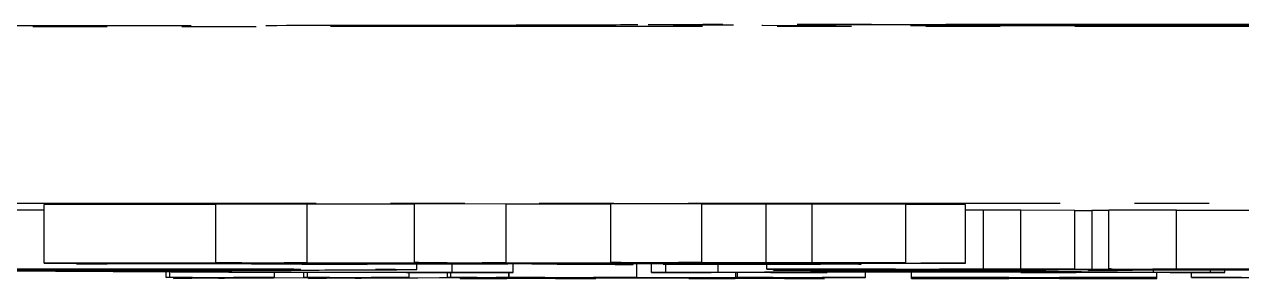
# Model space of a CAD drawing. Header units: millimetres. Extents: x 2371 to 4515, y 843 to 2359.
# Drawn here: x 3208.97 to 3229.75, y 960.72 to 965.05 of the extents above; entities that cross this region are included whole.
import ezdxf

# ---------------------------------------------------------------- set-up
doc = ezdxf.new("R2010")
doc.units = ezdxf.units.MM
doc.linetypes.add('PHANTOM', pattern=[12.7, 6.35, -1.27, 1.27, -1.27, 1.27, -1.27])

msp = doc.modelspace()

# ---------------------------------------------------------------- linework, layer by layer
at = {"color": 7, "linetype": 'PHANTOM', "lineweight": 25}
for p, q in [((3212.243, 961.98), (3209.315, 961.979)), ((3209.315, 960.979), (3209.315, 961.979)), ((3213.802, 961.985), (3212.243, 961.986)), ((3212.243, 960.986), (3212.243, 961.986)), ((3213.802, 960.985), (3213.802, 961.985)), ((3215.634, 961.981), (3213.802, 961.981)), ((3217.195, 961.986), (3215.634, 961.988)), ((3215.634, 960.988), (3215.634, 961.988)), ((3217.195, 960.986), (3217.195, 961.986)), ((3218.983, 961.983), (3217.195, 961.982)), ((3220.539, 961.988), (3218.983, 961.989)), ((3218.983, 960.989), (3218.983, 961.989)), ((3220.539, 960.988), (3220.539, 961.988)), ((3221.636, 961.984), (3220.539, 961.983)), ((3222.422, 961.986), (3221.636, 961.984)), ((3221.636, 960.984), (3221.636, 961.984)), ((3224.02, 961.984), (3222.422, 961.986)), ((3222.422, 960.986), (3222.422, 961.986)), ((3224.02, 960.984), (3224.02, 961.984)), ((3225.034, 961.976), (3224.02, 961.978)), ((3225.034, 960.976), (3225.034, 961.976)), ((3225.343, 961.879), (3225.034, 961.879)), ((3225.979, 961.88), (3225.343, 961.879)), ((3225.343, 960.879), (3225.343, 961.879)), ((3226.904, 961.878), (3225.979, 961.88)), ((3225.979, 960.88), (3225.979, 961.88)), ((3226.904, 960.878), (3226.904, 961.878)), ((3227.193, 961.871), (3226.904, 961.871)), ((3227.482, 961.875), (3227.193, 961.875)), ((3227.193, 961.875), (3227.193, 960.875)), ((3228.637, 961.879), (3227.482, 961.88)), ((3227.482, 960.88), (3227.482, 961.88)), ((3228.637, 960.879), (3228.637, 961.879)), ((3230.198, 961.875), (3228.637, 961.875)), ((3212.463, 960.819), (3206.895, 960.851)), ((3209.315, 960.979), (3212.788, 960.98)), ((3209.955, 960.978), (3209.315, 960.979)), ((3209.477, 960.851), (3214.543, 960.824)), ((3209.865, 960.968), (3209.865, 960.978)), ((3210.543, 960.979), (3209.955, 960.978)), ((3210.245, 960.969), (3210.245, 960.978)), ((3212.857, 960.979), (3210.543, 960.979)), ((3210.913, 960.974), (3210.913, 960.979)), ((3210.913, 960.974), (3211.185, 960.974)), ((3211.185, 960.974), (3211.185, 960.979)), ((3211.185, 960.974), (3211.326, 960.972)), ((3211.326, 960.972), (3211.326, 960.979)), ((3211.326, 960.972), (3223.1, 960.977)), ((3216.843, 960.974), (3211.398, 960.972)), ((3211.516, 960.97), (3211.516, 960.972)), ((3212.243, 960.986), (3213.802, 960.985)), ((3212.852, 960.968), (3212.852, 960.972)), ((3212.852, 960.968), (3213.887, 960.968)), ((3214.131, 960.976), (3213.181, 960.975)), ((3213.802, 960.985), (3213.409, 960.984)), ((3213.409, 960.984), (3213.671, 960.981)), ((3213.671, 960.981), (3213.671, 960.985)), ((3213.671, 960.981), (3216.191, 960.982)), ((3216.26, 960.981), (3213.741, 960.98)), ((3213.887, 960.968), (3213.887, 960.973)), ((3213.887, 960.968), (3217.224, 960.969)), ((3217.295, 960.968), (3213.959, 960.967)), ((3213.959, 960.967), (3214.825, 960.956)), ((3214.825, 960.956), (3213.967, 960.955)), ((3214.131, 960.976), (3214.131, 960.98)), ((3214.825, 960.956), (3214.825, 960.967)), ((3215.634, 960.988), (3217.195, 960.986)), ((3215.673, 960.868), (3215.673, 960.967)), ((3216.277, 960.822), (3216.277, 960.968)), ((3217.524, 960.977), (3216.571, 960.976)), ((3217.195, 960.986), (3216.789, 960.985)), ((3216.789, 960.985), (3217.075, 960.982)), ((3217.224, 960.969), (3216.843, 960.974)), ((3217.075, 960.982), (3217.075, 960.986)), ((3217.075, 960.982), (3219.525, 960.983)), ((3219.594, 960.982), (3217.144, 960.981)), ((3217.317, 960.822), (3217.317, 960.968)), ((3217.524, 960.977), (3217.524, 960.981)), ((3223.241, 960.976), (3217.727, 960.974)), ((3217.727, 960.974), (3218.107, 960.969)), ((3218.107, 960.969), (3218.107, 960.974)), ((3218.107, 960.969), (3221.374, 960.971)), ((3221.652, 960.97), (3218.179, 960.968)), ((3219.366, 960.955), (3218.413, 960.954)), ((3218.983, 960.989), (3220.539, 960.988)), ((3219.366, 960.955), (3219.366, 960.969)), ((3219.427, 960.735), (3219.427, 960.969)), ((3219.68, 960.821), (3219.68, 960.969)), ((3219.877, 960.96), (3219.877, 960.969)), ((3219.936, 960.96), (3219.877, 960.96)), ((3220.868, 960.978), (3219.92, 960.977)), ((3219.923, 960.821), (3219.923, 960.96)), ((3220.539, 960.988), (3220.136, 960.987)), ((3220.136, 960.987), (3220.411, 960.983)), ((3220.411, 960.983), (3220.411, 960.987)), ((3220.411, 960.983), (3221.636, 960.984)), ((3224.02, 960.984), (3220.48, 960.982)), ((3220.813, 960.823), (3220.813, 960.969)), ((3220.813, 960.823), (3223.965, 960.85)), ((3220.868, 960.978), (3220.868, 960.982)), ((3221.374, 960.971), (3221.374, 960.975)), ((3221.374, 960.971), (3221.87, 960.972)), ((3221.636, 960.984), (3222.422, 960.986)), ((3221.645, 960.879), (3221.645, 960.97)), ((3222.165, 960.878), (3221.645, 960.879)), ((3221.645, 960.879), (3225.343, 960.879)), ((3222.281, 960.962), (3221.652, 960.97)), ((3221.76, 960.861), (3221.76, 960.878)), ((3222.396, 960.858), (3221.76, 960.861)), ((3221.87, 960.972), (3221.87, 960.975)), ((3221.87, 960.972), (3223.113, 960.971)), ((3221.876, 960.871), (3221.876, 960.878)), ((3222.396, 960.87), (3221.876, 960.871)), ((3221.876, 960.871), (3223.841, 960.871)), ((3222.422, 960.986), (3224.02, 960.984)), ((3223.113, 960.971), (3222.581, 960.969)), ((3222.581, 960.969), (3223.211, 960.962)), ((3224.289, 960.847), (3222.593, 960.833)), ((3222.593, 960.833), (3225.985, 960.833)), ((3222.628, 960.972), (3223.241, 960.976)), ((3222.628, 960.972), (3222.628, 960.976)), ((3222.859, 960.972), (3222.628, 960.972)), ((3223.1, 960.977), (3223.1, 960.983)), ((3223.1, 960.977), (3223.583, 960.979)), ((3223.211, 960.962), (3223.211, 960.976)), ((3223.257, 960.961), (3223.257, 960.983)), ((3223.841, 960.878), (3223.552, 960.878)), ((3223.583, 960.979), (3223.583, 960.983)), ((3223.583, 960.979), (3225.034, 960.976)), ((3223.841, 960.87), (3223.783, 960.87)), ((3223.841, 960.871), (3223.841, 960.878)), ((3223.841, 960.862), (3223.841, 960.87)), ((3223.965, 960.85), (3225.176, 960.851)), ((3224.37, 960.847), (3224.289, 960.847)), ((3225.985, 960.833), (3224.37, 960.847)), ((3226.904, 960.878), (3224.592, 960.878)), ((3224.592, 960.878), (3224.592, 960.871)), ((3224.592, 960.871), (3225.228, 960.871)), ((3226.557, 960.87), (3224.592, 960.87)), ((3224.592, 960.87), (3224.592, 960.862)), ((3224.592, 960.862), (3226.557, 960.864)), ((3225.176, 960.851), (3225.176, 960.87)), ((3225.176, 960.851), (3228.247, 960.823)), ((3225.228, 960.871), (3225.228, 960.878)), ((3225.228, 960.871), (3225.748, 960.872)), ((3225.343, 960.879), (3225.979, 960.88)), ((3225.748, 960.872), (3225.748, 960.878)), ((3225.748, 960.872), (3226.557, 960.87)), ((3225.979, 960.88), (3226.904, 960.878)), ((3226.557, 960.871), (3226.557, 960.878)), ((3227.077, 960.87), (3226.557, 960.871)), ((3226.557, 960.871), (3233.55, 960.871)), ((3226.557, 960.87), (3226.557, 960.871)), ((3226.557, 960.864), (3226.557, 960.87)), ((3226.557, 960.864), (3226.615, 960.863)), ((3226.615, 960.871), (3226.615, 960.863)), ((3227.193, 960.865), (3227.135, 960.868)), ((3227.135, 960.868), (3227.886, 960.867)), ((3227.135, 960.854), (3227.135, 960.868)), ((3227.135, 960.854), (3227.193, 960.857)), ((3227.886, 960.855), (3227.135, 960.854)), ((3227.886, 960.873), (3227.193, 960.875)), ((3227.193, 960.875), (3227.539, 960.875)), ((3227.193, 960.857), (3227.193, 960.865)), ((3227.482, 960.88), (3228.637, 960.879)), ((3228.349, 960.874), (3227.886, 960.873)), ((3227.886, 960.867), (3227.886, 960.873)), ((3227.886, 960.867), (3229.562, 960.867)), ((3229.215, 960.867), (3227.886, 960.867)), ((3227.886, 960.867), (3227.886, 960.855)), ((3228.637, 960.879), (3228.233, 960.879)), ((3228.233, 960.879), (3228.233, 960.875)), ((3228.233, 960.875), (3230.256, 960.875)), ((3228.247, 960.823), (3228.247, 960.867)), ((3233.203, 960.874), (3228.349, 960.874)), ((3229.851, 960.871), (3228.464, 960.871)), ((3229.215, 960.856), (3229.215, 960.867)), ((3229.909, 960.857), (3229.215, 960.856)), ((3229.218, 960.821), (3229.218, 960.856)), ((3229.461, 960.821), (3229.461, 960.856)), ((3229.562, 960.867), (3229.851, 960.871)), ((3229.562, 960.867), (3229.562, 960.871)), ((3211.397, 960.737), (3211.397, 960.825)), ((3211.397, 960.737), (3211.456, 960.738)), ((3211.601, 960.737), (3211.397, 960.737)), ((3211.456, 960.738), (3211.456, 960.825)), ((3211.456, 960.738), (3213.244, 960.737)), ((3211.526, 960.719), (3211.526, 960.737)), ((3211.526, 960.719), (3211.83, 960.736)), ((3211.832, 960.719), (3211.526, 960.719)), ((3213.938, 960.73), (3211.832, 960.719)), ((3212.545, 960.736), (3212.29, 960.724)), ((3212.29, 960.724), (3212.393, 960.724)), ((3212.393, 960.724), (3214.069, 960.732)), ((3212.393, 960.724), (3212.393, 960.729)), ((3217.317, 960.819), (3212.463, 960.819)), ((3213.184, 960.737), (3213.03, 960.737)), ((3213.244, 960.737), (3213.184, 960.737)), ((3213.244, 960.737), (3213.244, 960.819)), ((3213.745, 960.737), (3213.745, 960.819)), ((3213.899, 960.736), (3213.745, 960.737)), ((3213.745, 960.737), (3213.805, 960.737)), ((3213.805, 960.737), (3213.805, 960.819)), ((3213.805, 960.737), (3215.54, 960.736)), ((3213.824, 960.718), (3214.04, 960.73)), ((3213.824, 960.718), (3213.824, 960.729)), ((3214.13, 960.718), (3213.824, 960.718)), ((3214.04, 960.73), (3213.938, 960.73)), ((3214.069, 960.732), (3214.178, 960.735)), ((3217.027, 960.734), (3214.13, 960.718)), ((3214.893, 960.735), (3214.618, 960.723)), ((3214.618, 960.723), (3214.72, 960.723)), ((3214.72, 960.723), (3216.661, 960.734)), ((3214.72, 960.723), (3214.72, 960.728)), ((3215.481, 960.736), (3215.328, 960.736)), ((3215.54, 960.736), (3215.481, 960.736)), ((3215.54, 960.736), (3215.54, 960.819)), ((3216.195, 960.736), (3216.195, 960.819)), ((3216.349, 960.735), (3216.195, 960.736)), ((3216.195, 960.736), (3216.255, 960.736)), ((3216.255, 960.736), (3216.255, 960.819)), ((3216.255, 960.736), (3217.241, 960.736)), ((3216.277, 960.822), (3217.317, 960.822)), ((3216.412, 960.717), (3216.412, 960.731)), ((3218.701, 960.716), (3216.412, 960.717)), ((3216.412, 960.717), (3216.441, 960.717)), ((3216.441, 960.717), (3216.441, 960.731)), ((3216.441, 960.717), (3216.701, 960.717)), ((3216.661, 960.734), (3216.708, 960.735)), ((3216.701, 960.717), (3216.701, 960.732)), ((3217.206, 960.718), (3217.855, 960.734)), ((3217.241, 960.736), (3217.241, 960.819)), ((3217.241, 960.736), (3217.243, 960.736)), ((3217.243, 960.819), (3217.243, 960.736)), ((3217.243, 960.736), (3219.427, 960.735)), ((3217.317, 960.822), (3217.317, 960.819)), ((3217.727, 960.735), (3217.522, 960.735)), ((3217.729, 960.735), (3217.727, 960.735)), ((3218.37, 960.726), (3218.038, 960.718)), ((3218.038, 960.718), (3218.043, 960.718)), ((3221.438, 960.726), (3218.37, 960.726)), ((3218.687, 960.734), (3218.397, 960.727)), ((3218.397, 960.727), (3221.465, 960.726)), ((3218.47, 960.717), (3218.47, 960.726)), ((3218.47, 960.717), (3218.73, 960.717)), ((3218.73, 960.717), (3218.701, 960.716)), ((3218.73, 960.717), (3218.73, 960.726)), ((3219.4, 960.735), (3219.192, 960.735)), ((3219.427, 960.735), (3219.4, 960.735)), ((3219.68, 960.82), (3219.68, 960.821)), ((3219.68, 960.821), (3219.923, 960.821)), ((3222.674, 960.82), (3219.68, 960.82)), ((3220.313, 960.716), (3220.313, 960.726)), ((3220.313, 960.716), (3220.342, 960.717)), ((3222.602, 960.716), (3220.313, 960.716)), ((3220.342, 960.717), (3220.342, 960.726)), ((3220.342, 960.717), (3220.602, 960.717)), ((3220.602, 960.717), (3220.602, 960.726)), ((3221.107, 960.717), (3221.438, 960.726)), ((3221.107, 960.717), (3221.107, 960.726)), ((3221.117, 960.734), (3221.117, 960.82)), ((3221.117, 960.734), (3221.144, 960.735)), ((3221.325, 960.734), (3221.117, 960.734)), ((3221.144, 960.735), (3221.144, 960.82)), ((3221.144, 960.735), (3223.328, 960.735)), ((3221.465, 960.726), (3221.756, 960.733)), ((3222.431, 960.831), (3221.703, 960.825)), ((3222.588, 960.733), (3221.939, 960.717)), ((3221.939, 960.717), (3221.944, 960.717)), ((3222.371, 960.716), (3222.371, 960.728)), ((3222.371, 960.716), (3222.631, 960.716)), ((3226.066, 960.831), (3222.431, 960.831)), ((3222.431, 960.821), (3222.431, 960.831)), ((3222.431, 960.821), (3222.674, 960.821)), ((3222.631, 960.716), (3222.602, 960.716)), ((3222.674, 960.821), (3222.674, 960.831)), ((3222.674, 960.821), (3222.674, 960.82)), ((3223.301, 960.734), (3223.093, 960.734)), ((3223.328, 960.735), (3223.301, 960.734)), ((3223.328, 960.735), (3223.328, 960.831)), ((3224.112, 960.735), (3224.112, 960.831)), ((3224.112, 960.735), (3228.303, 960.735)), ((3224.112, 960.734), (3224.112, 960.735)), ((3225.308, 960.734), (3224.112, 960.734)), ((3224.112, 960.716), (3224.112, 960.734)), ((3224.112, 960.715), (3224.112, 960.716)), ((3224.112, 960.716), (3225.308, 960.716)), ((3228.303, 960.715), (3224.112, 960.715)), ((3225.308, 960.716), (3225.308, 960.734)), ((3225.776, 960.717), (3225.776, 960.733)), ((3225.982, 960.821), (3225.982, 960.831)), ((3225.982, 960.82), (3225.982, 960.821)), ((3225.982, 960.821), (3226.306, 960.821)), ((3229.461, 960.82), (3225.982, 960.82)), ((3226.872, 960.824), (3226.066, 960.831)), ((3226.306, 960.821), (3226.306, 960.829)), ((3226.639, 960.733), (3226.639, 960.717)), ((3228.303, 960.734), (3227.107, 960.734)), ((3227.107, 960.716), (3227.107, 960.734)), ((3227.107, 960.716), (3228.303, 960.716)), ((3228.303, 960.735), (3228.303, 960.82)), ((3228.303, 960.735), (3228.303, 960.734)), ((3228.303, 960.716), (3228.303, 960.734)), ((3228.303, 960.716), (3228.303, 960.715)), ((3228.892, 960.735), (3228.892, 960.82)), ((3228.929, 960.734), (3228.892, 960.735)), ((3228.892, 960.735), (3231.313, 960.735)), ((3229.237, 960.734), (3228.929, 960.734)), ((3229.218, 960.821), (3229.461, 960.821)), ((3229.461, 960.821), (3229.461, 960.82))]:
    msp.add_line(p, q, dxfattribs=at)
at = {"color": 7, "linetype": 'PHANTOM', "lineweight": 25, "flags": 128}
for points in [[(3296.749, 964.856), (3296.704, 964.861), (3296.348, 964.872), (3295.638, 964.883), (3294.577, 964.893), (3293.171, 964.904), (3291.426, 964.914), (3289.352, 964.924), (3286.958, 964.933), (3284.257, 964.942), (3281.262, 964.951), (3277.988, 964.959), (3274.451, 964.967), (3270.669, 964.974), (3266.66, 964.981), (3262.446, 964.987), (3258.046, 964.992), (3253.482, 964.996), (3248.778, 965), (3243.957, 965.004), (3239.043, 965.006), (3234.06, 965.008), (3229.033, 965.009), (3223.987, 965.009), (3218.947, 965.008), (3213.939, 965.007), (3208.987, 965.005), (3204.116, 965.002), (3199.351, 964.998), (3194.714, 964.994), (3190.23, 964.989), (3185.92, 964.984), (3181.806, 964.977), (3177.908, 964.971), (3174.246, 964.963), (3170.839, 964.955), (3167.702, 964.947), (3164.852, 964.938), (3162.303, 964.928), (3160.068, 964.919), (3158.157, 964.909), (3156.581, 964.899), (3155.346, 964.888), (3154.46, 964.877), (3153.927, 964.867), (3153.749, 964.856), (3153.749, 964.856)], [(3230.449, 965.032), (3230.271, 965.029), (3229.752, 965.027), (3228.926, 965.024), (3227.849, 965.023), (3226.594, 965.022), (3225.249, 965.021), (3223.903, 965.022), (3222.649, 965.023), (3221.572, 965.024), (3220.745, 965.027), (3220.226, 965.029), (3220.049, 965.032), (3220.226, 965.035), (3220.745, 965.038), (3221.572, 965.04), (3222.649, 965.042), (3223.903, 965.043), (3225.249, 965.043), (3226.594, 965.043), (3227.849, 965.042), (3228.926, 965.04), (3229.752, 965.038), (3230.271, 965.035), (3230.449, 965.032)]]:
    msp.add_lwpolyline(points, dxfattribs=at)
at = {"color": 7, "linetype": 'PHANTOM', "lineweight": 25}
for points, knots in [([(3211.115, 965.022), (3208.619, 965.021), (3203.582, 965.019), (3196.205, 965.013), (3188.963, 965.006), (3181.984, 964.998), (3175.381, 964.987), (3169.287, 964.976), (3163.794, 964.963), (3158.983, 964.948), (3154.92, 964.934), (3151.651, 964.918), (3149.112, 964.902), (3148.05, 964.892), (3147.523, 964.886)], [0, 0, 0, 0, 0.079959, 0.161371, 0.244142, 0.328893, 0.414217, 0.5, 0.585778, 0.671102, 0.755858, 0.838624, 0.920039, 1, 1, 1, 1]), ([(3219.444, 965.037), (3219.054, 965.035), (3218.258, 965.032), (3216.268, 965.027), (3213.855, 965.024), (3212.018, 965.023), (3211.115, 965.022)], [0, 0, 0, 0, 0.245796, 0.5, 0.754204, 1, 1, 1, 1]), ([(3231.053, 965.037), (3230.788, 965.038), (3230.247, 965.041), (3228.829, 965.043), (3227.113, 965.045), (3225.249, 965.046), (3223.384, 965.045), (3221.668, 965.043), (3220.25, 965.041), (3219.709, 965.038), (3219.444, 965.037)], [0, 0, 0, 0, 0.122089, 0.25, 0.377911, 0.5, 0.622089, 0.75, 0.877911, 1, 1, 1, 1]), ([(3156.803, 961.859), (3156.851, 961.862), (3156.957, 961.87), (3157.827, 961.883), (3159.308, 961.897), (3161.483, 961.91), (3164.314, 961.923), (3167.828, 961.936), (3171.982, 961.948), (3176.725, 961.96), (3181.987, 961.97), (3187.678, 961.979), (3193.701, 961.986), (3199.924, 961.992), (3206.29, 961.997), (3212.642, 962), (3218.981, 962.002), (3225.248, 962.003), (3231.516, 962.002), (3237.854, 962), (3244.207, 961.997), (3250.573, 961.992), (3256.796, 961.986), (3262.819, 961.979), (3268.51, 961.97), (3273.772, 961.96), (3278.515, 961.948), (3282.669, 961.936), (3286.183, 961.923), (3289.014, 961.91), (3291.189, 961.897), (3292.67, 961.883), (3293.542, 961.87), (3293.648, 961.862), (3293.696, 961.858)], [0, 0, 0, 0, 0.023828, 0.053273, 0.084485, 0.115699, 0.147957, 0.180726, 0.213842, 0.247136, 0.28043, 0.313546, 0.346314, 0.378573, 0.409785, 0.440999, 0.470442, 0.499888, 0.529332, 0.558778, 0.58999, 0.621203, 0.653462, 0.68623, 0.719347, 0.752641, 0.785934, 0.819051, 0.851819, 0.884078, 0.915289, 0.946503, 0.975948, 1, 1, 1, 1]), ([(3209.315, 961.883), (3209.208, 961.883), (3208.788, 961.883), (3208.347, 961.883), (3208.019, 961.883)], [0, 0, 0, 0, 0.254888, 1, 1, 1, 1]), ([(3206.395, 960.881), (3207.064, 960.881), (3208.409, 960.88), (3210.218, 960.879), (3211.538, 960.877), (3212.461, 960.873), (3212.768, 960.87), (3212.791, 960.868), (3212.797, 960.867)], [0, 0, 0, 0, 0.196061, 0.394111, 0.547436, 0.700125, 0.928087, 1, 1, 1, 1]), ([(3212.797, 960.867), (3212.766, 960.866), (3212.705, 960.863), (3212.022, 960.859), (3210.675, 960.856), (3208.99, 960.854), (3207.642, 960.853), (3206.864, 960.853), (3206.741, 960.853)], [0, 0, 0, 0, 0.200351, 0.402646, 0.59747, 0.766762, 0.96323, 1, 1, 1, 1]), ([(3207.345, 960.883), (3208.013, 960.883), (3209.248, 960.883), (3211.016, 960.882), (3212.679, 960.881), (3214.198, 960.878), (3215.343, 960.874), (3215.651, 960.871), (3215.67, 960.868), (3215.673, 960.868)], [0, 0, 0, 0, 0.160365, 0.296332, 0.431737, 0.589347, 0.747826, 0.949128, 1, 1, 1, 1]), ([(3215.673, 960.868), (3215.647, 960.867), (3215.586, 960.863), (3214.802, 960.858), (3213.091, 960.854), (3211.242, 960.852), (3209.963, 960.851), (3209.477, 960.851)], [0, 0, 0, 0, 0.183074, 0.416875, 0.642834, 0.864166, 1, 1, 1, 1]), ([(3209.865, 960.968), (3209.869, 960.968), (3209.881, 960.968), (3210.051, 960.969), (3210.184, 960.969), (3210.245, 960.969)], [0, 0, 0, 0, 0.206018, 0.636041, 1, 1, 1, 1]), ([(3210.561, 960.967), (3210.48, 960.967), (3210.33, 960.967), (3210.12, 960.967), (3209.979, 960.968), (3209.888, 960.968), (3209.87, 960.968), (3209.865, 960.968)], [0, 0, 0, 0, 0.281585, 0.522569, 0.762523, 0.925805, 1, 1, 1, 1]), ([(3210.245, 960.969), (3210.372, 960.97), (3210.714, 960.971), (3210.86, 960.972), (3210.898, 960.974), (3210.913, 960.974)], [0, 0, 0, 0, 0.268239, 0.722981, 1, 1, 1, 1]), ([(3211.468, 960.969), (3211.441, 960.969), (3211.388, 960.968), (3211.123, 960.968), (3210.853, 960.967), (3210.615, 960.967), (3210.561, 960.967)], [0, 0, 0, 0, 0.194719, 0.390632, 0.863045, 1, 1, 1, 1]), ([(3211.398, 960.972), (3211.452, 960.971), (3211.521, 960.971), (3211.499, 960.97), (3211.494, 960.97)], [0, 0, 0, 0, 0.7846575, 1, 1, 1, 1]), ([(3212.788, 960.98), (3212.729, 960.981), (3212.619, 960.982), (3212.44, 960.984), (3212.309, 960.986), (3212.243, 960.986)], [0, 0, 0, 0, 0.361759, 0.680808, 1, 1, 1, 1]), ([(3213.967, 960.955), (3213.874, 960.956), (3213.688, 960.959), (3213.33, 960.964), (3213.023, 960.967), (3212.852, 960.968)], [0, 0, 0, 0, 0.307881, 0.615778, 1, 1, 1, 1]), ([(3213.181, 960.975), (3213.143, 960.975), (3213.082, 960.977), (3212.966, 960.978), (3212.893, 960.979), (3212.857, 960.979)], [0, 0, 0, 0, 0.437947, 0.718933, 1, 1, 1, 1]), ([(3213.741, 960.98), (3213.771, 960.979), (3213.832, 960.979), (3213.955, 960.977), (3214.063, 960.976), (3214.131, 960.976)], [0, 0, 0, 0, 0.2673365, 0.5346869, 1, 1, 1, 1]), ([(3216.191, 960.982), (3216.133, 960.982), (3216.021, 960.984), (3215.836, 960.986), (3215.701, 960.987), (3215.634, 960.988)], [0, 0, 0, 0, 0.353076, 0.676475, 1, 1, 1, 1]), ([(3216.571, 960.976), (3216.528, 960.977), (3216.463, 960.978), (3216.351, 960.98), (3216.29, 960.98), (3216.26, 960.981)], [0, 0, 0, 0, 0.499817, 0.749886, 1, 1, 1, 1]), ([(3217.144, 960.981), (3217.174, 960.981), (3217.235, 960.98), (3217.352, 960.979), (3217.458, 960.978), (3217.524, 960.977)], [0, 0, 0, 0, 0.278089, 0.556193, 1, 1, 1, 1]), ([(3218.413, 960.954), (3218.315, 960.955), (3218.121, 960.958), (3217.738, 960.963), (3217.46, 960.966), (3217.295, 960.968)], [0, 0, 0, 0, 0.2894212, 0.5788391, 1, 1, 1, 1]), ([(3218.179, 960.968), (3218.295, 960.967), (3218.526, 960.964), (3218.903, 960.96), (3219.201, 960.957), (3219.366, 960.955)], [0, 0, 0, 0, 0.307939, 0.615874, 1, 1, 1, 1]), ([(3219.525, 960.983), (3219.466, 960.984), (3219.356, 960.985), (3219.176, 960.987), (3219.047, 960.988), (3218.983, 960.989)], [0, 0, 0, 0, 0.3618324, 0.680859, 1, 1, 1, 1]), ([(3219.92, 960.977), (3219.88, 960.978), (3219.815, 960.979), (3219.7, 960.981), (3219.63, 960.982), (3219.594, 960.982)], [0, 0, 0, 0, 0.437841, 0.718884, 1, 1, 1, 1]), ([(3219.877, 960.96), (3220.21, 960.961), (3220.783, 960.961), (3221.438, 960.961), (3221.841, 960.961), (3222.049, 960.961), (3222.191, 960.961), (3222.269, 960.961), (3222.3, 960.962), (3222.288, 960.962), (3222.281, 960.962)], [0, 0, 0, 0, 0.358025, 0.615683, 0.704922, 0.795041, 0.841826, 0.888488, 0.9407, 1, 1, 1, 1]), ([(3222.147, 960.958), (3222.116, 960.958), (3222.052, 960.958), (3221.694, 960.959), (3220.987, 960.959), (3220.332, 960.96), (3219.936, 960.96)], [0, 0, 0, 0, 0.1072401, 0.2147204, 0.5251042, 1, 1, 1, 1]), ([(3220.48, 960.982), (3220.51, 960.982), (3220.568, 960.981), (3220.691, 960.98), (3220.799, 960.979), (3220.868, 960.978)], [0, 0, 0, 0, 0.267397, 0.53481, 1, 1, 1, 1]), ([(3221.76, 960.861), (3222.109, 960.861), (3222.632, 960.861), (3223.324, 960.862), (3223.668, 960.862), (3223.841, 960.862)], [0, 0, 0, 0, 0.499885, 0.7499286, 1, 1, 1, 1]), ([(3223.211, 960.962), (3223.237, 960.961), (3223.289, 960.961), (3223.148, 960.96), (3222.789, 960.959), (3222.4, 960.958), (3222.147, 960.958)], [0, 0, 0, 0, 0.211302, 0.416468, 0.621501, 1, 1, 1, 1]), ([(3223.552, 960.878), (3223.385, 960.878), (3223.069, 960.878), (3222.604, 960.878), (3222.312, 960.878), (3222.165, 960.878)], [0, 0, 0, 0, 0.35686, 0.67714, 1, 1, 1, 1]), ([(3223.783, 960.87), (3223.616, 960.87), (3223.3, 960.87), (3222.835, 960.87), (3222.543, 960.87), (3222.396, 960.87)], [0, 0, 0, 0, 0.35686, 0.67714, 1, 1, 1, 1]), ([(3226.615, 960.863), (3226.018, 960.863), (3224.998, 960.862), (3223.533, 960.86), (3222.777, 960.859), (3222.396, 960.858)], [0, 0, 0, 0, 0.41234, 0.704495, 1, 1, 1, 1]), ([(3225.034, 960.976), (3224.817, 960.976), (3224.342, 960.976), (3223.61, 960.974), (3223.151, 960.973), (3222.859, 960.972)], [0, 0, 0, 0, 0.234297, 0.511813, 1, 1, 1, 1]), ([(3228.464, 960.871), (3228.297, 960.871), (3227.981, 960.871), (3227.516, 960.871), (3227.224, 960.87), (3227.077, 960.87)], [0, 0, 0, 0, 0.35686, 0.67714, 1, 1, 1, 1]), ([(3227.538, 960.876), (3227.536, 960.876), (3227.534, 960.877), (3227.518, 960.879), (3227.494, 960.88), (3227.482, 960.88)], [0, 0, 0, 0, 0.333361, 0.666606, 1, 1, 1, 1]), ([(3211.83, 960.736), (3211.842, 960.737), (3211.858, 960.737), (3211.81, 960.737), (3211.752, 960.737), (3211.677, 960.737), (3211.625, 960.737), (3211.601, 960.737)], [0, 0, 0, 0, 0.409045, 0.568709, 0.729731, 0.871998, 1, 1, 1, 1]), ([(3213.03, 960.737), (3212.966, 960.737), (3212.866, 960.737), (3212.734, 960.737), (3212.646, 960.737), (3212.579, 960.736), (3212.557, 960.736), (3212.545, 960.736)], [0, 0, 0, 0, 0.286948, 0.445283, 0.603611, 0.766841, 1, 1, 1, 1]), ([(3214.178, 960.735), (3214.185, 960.736), (3214.197, 960.736), (3214.14, 960.736), (3214.043, 960.736), (3213.944, 960.736), (3213.899, 960.736)], [0, 0, 0, 0, 0.280717, 0.477013, 0.764436, 1, 1, 1, 1]), ([(3214.543, 960.824), (3214.714, 960.824), (3214.978, 960.823), (3215.651, 960.822), (3216.056, 960.822), (3216.277, 960.822)], [0, 0, 0, 0, 0.454509, 0.703285, 1, 1, 1, 1]), ([(3215.328, 960.736), (3215.282, 960.736), (3215.205, 960.736), (3215.098, 960.736), (3215.022, 960.736), (3214.949, 960.736), (3214.914, 960.735), (3214.897, 960.735), (3214.893, 960.735)], [0, 0, 0, 0, 0.2197284, 0.3604368, 0.5019622, 0.6296085, 0.9109721, 1, 1, 1, 1]), ([(3216.703, 960.735), (3216.703, 960.735), (3216.701, 960.735), (3216.659, 960.735), (3216.58, 960.735), (3216.474, 960.735), (3216.39, 960.735), (3216.349, 960.735)], [0, 0, 0, 0, 0.063168, 0.286153, 0.501453, 0.758451, 1, 1, 1, 1]), ([(3216.701, 960.717), (3216.794, 960.717), (3216.923, 960.717), (3217.073, 960.718), (3217.148, 960.718), (3217.192, 960.718), (3217.202, 960.718), (3217.206, 960.718)], [0, 0, 0, 0, 0.375821, 0.523807, 0.672057, 0.853203, 1, 1, 1, 1]), ([(3217.522, 960.735), (3217.466, 960.735), (3217.36, 960.735), (3217.214, 960.735), (3217.101, 960.735), (3217.052, 960.734), (3217.027, 960.734)], [0, 0, 0, 0, 0.246987, 0.468153, 0.728462, 1, 1, 1, 1]), ([(3217.855, 960.734), (3217.855, 960.734), (3217.857, 960.734), (3217.826, 960.735), (3217.774, 960.735), (3217.739, 960.735), (3217.729, 960.735)], [0, 0, 0, 0, 0.177122, 0.589108, 0.884827, 1, 1, 1, 1]), ([(3218.049, 960.718), (3218.062, 960.718), (3218.088, 960.717), (3218.172, 960.717), (3218.299, 960.717), (3218.406, 960.717), (3218.47, 960.717)], [0, 0, 0, 0, 0.204883, 0.408937, 0.643499, 1, 1, 1, 1]), ([(3219.192, 960.735), (3219.123, 960.735), (3219.007, 960.735), (3218.864, 960.735), (3218.772, 960.734), (3218.709, 960.734), (3218.695, 960.734), (3218.687, 960.734)], [0, 0, 0, 0, 0.290077, 0.48445, 0.638173, 0.79153, 1, 1, 1, 1]), ([(3219.923, 960.821), (3220.046, 960.821), (3220.256, 960.822), (3220.513, 960.822), (3220.697, 960.822), (3220.772, 960.823), (3220.804, 960.823), (3220.813, 960.823)], [0, 0, 0, 0, 0.268165, 0.456817, 0.645375, 0.906381, 1, 1, 1, 1]), ([(3220.602, 960.717), (3220.695, 960.717), (3220.824, 960.717), (3220.974, 960.717), (3221.049, 960.717), (3221.093, 960.717), (3221.103, 960.717), (3221.107, 960.717)], [0, 0, 0, 0, 0.3758207, 0.5238074, 0.6720575, 0.8532035, 1, 1, 1, 1]), ([(3221.753, 960.734), (3221.753, 960.734), (3221.755, 960.734), (3221.716, 960.734), (3221.654, 960.734), (3221.539, 960.734), (3221.424, 960.734), (3221.341, 960.734), (3221.325, 960.734)], [0, 0, 0, 0, 0.132198, 0.30903, 0.458399, 0.607839, 0.921168, 1, 1, 1, 1]), ([(3221.703, 960.825), (3221.692, 960.825), (3221.671, 960.825), (3221.638, 960.824), (3221.628, 960.824), (3221.622, 960.824)], [0, 0, 0, 0, 0.2502199, 0.5005081, 1, 1, 1, 1]), ([(3221.622, 960.824), (3221.631, 960.823), (3221.645, 960.823), (3221.723, 960.822), (3221.82, 960.822), (3221.974, 960.822), (3222.185, 960.821), (3222.346, 960.821), (3222.431, 960.821)], [0, 0, 0, 0, 0.284135, 0.450473, 0.560568, 0.671794, 0.825494, 1, 1, 1, 1]), ([(3221.95, 960.717), (3221.963, 960.717), (3221.989, 960.717), (3222.073, 960.717), (3222.2, 960.716), (3222.307, 960.716), (3222.371, 960.716)], [0, 0, 0, 0, 0.204883, 0.408937, 0.643499, 1, 1, 1, 1]), ([(3223.093, 960.734), (3223.024, 960.734), (3222.908, 960.734), (3222.765, 960.734), (3222.673, 960.734), (3222.61, 960.734), (3222.596, 960.733), (3222.588, 960.733)], [0, 0, 0, 0, 0.290077, 0.48445, 0.638173, 0.79153, 1, 1, 1, 1]), ([(3225.776, 960.733), (3225.773, 960.733), (3225.768, 960.733), (3225.709, 960.734), (3225.631, 960.734), (3225.495, 960.734), (3225.384, 960.734), (3225.308, 960.734)], [0, 0, 0, 0, 0.250411, 0.398556, 0.54744, 0.686236, 1, 1, 1, 1]), ([(3225.308, 960.716), (3225.397, 960.716), (3225.522, 960.716), (3225.664, 960.716), (3225.737, 960.717), (3225.772, 960.717), (3225.775, 960.717), (3225.776, 960.717)], [0, 0, 0, 0, 0.3640306, 0.510061, 0.6558643, 0.8438409, 1, 1, 1, 1]), ([(3226.306, 960.821), (3226.392, 960.821), (3226.533, 960.821), (3226.701, 960.822), (3226.809, 960.822), (3226.882, 960.822), (3226.933, 960.822), (3226.946, 960.823), (3226.953, 960.823)], [0, 0, 0, 0, 0.25713, 0.418126, 0.515419, 0.613557, 0.771961, 1, 1, 1, 1]), ([(3227.107, 960.734), (3227.037, 960.734), (3226.92, 960.734), (3226.783, 960.734), (3226.698, 960.734), (3226.646, 960.733), (3226.642, 960.733), (3226.639, 960.733)], [0, 0, 0, 0, 0.294404, 0.487725, 0.643608, 0.799347, 1, 1, 1, 1]), ([(3226.639, 960.717), (3226.642, 960.717), (3226.648, 960.717), (3226.705, 960.717), (3226.8, 960.716), (3226.939, 960.716), (3227.047, 960.716), (3227.107, 960.716)], [0, 0, 0, 0, 0.210223, 0.375759, 0.542534, 0.746796, 1, 1, 1, 1]), ([(3226.953, 960.823), (3226.952, 960.823), (3226.949, 960.823), (3226.934, 960.823), (3226.897, 960.824), (3226.872, 960.824)], [0, 0, 0, 0, 0.25103, 0.502225, 1, 1, 1, 1]), ([(3228.247, 960.823), (3228.289, 960.823), (3228.373, 960.823), (3228.559, 960.822), (3228.82, 960.822), (3229.046, 960.821), (3229.181, 960.821), (3229.218, 960.821)], [0, 0, 0, 0, 0.25387, 0.509596, 0.715202, 0.920342, 1, 1, 1, 1]), ([(3229.749, 960.733), (3229.736, 960.734), (3229.717, 960.734), (3229.635, 960.734), (3229.54, 960.734), (3229.402, 960.734), (3229.298, 960.734), (3229.237, 960.734)], [0, 0, 0, 0, 0.2826647, 0.4248628, 0.5676053, 0.7445144, 1, 1, 1, 1])]:
    msp.add_open_spline(points, degree=3, knots=knots, dxfattribs=at)

doc.saveas('drawing.dxf')
